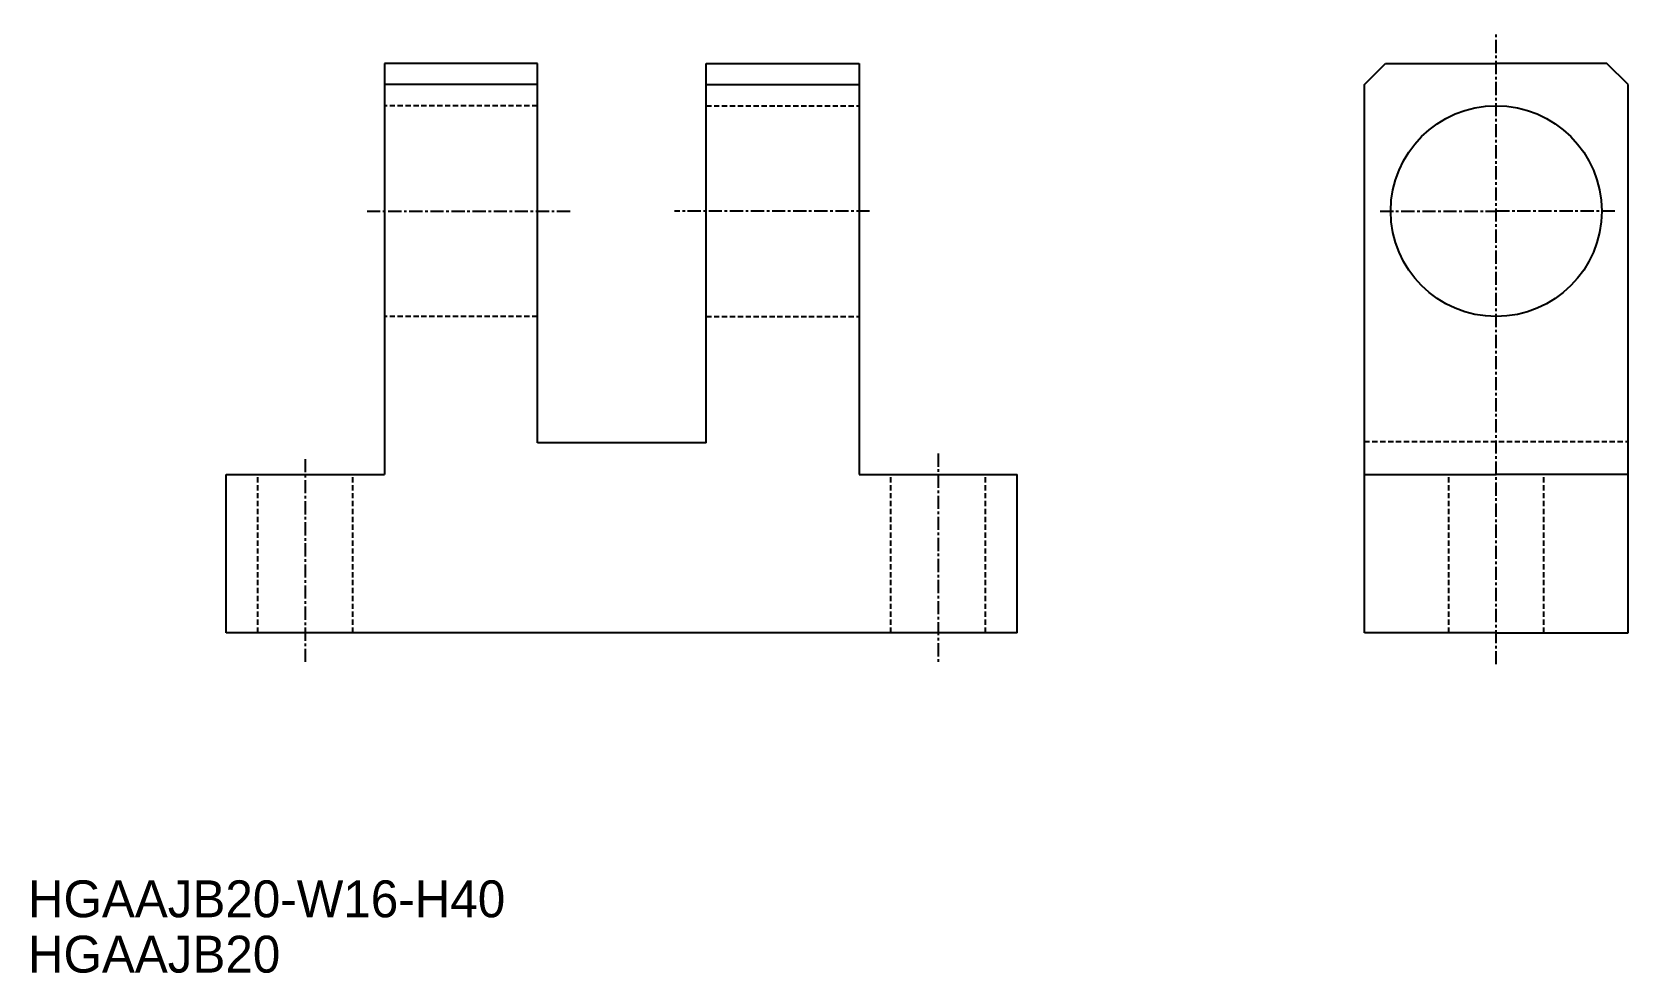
# Model space of a CAD drawing. Extents: x 317 to 469, y 19 to 108.
import ezdxf

# ---------------------------------------------------------------- set-up
doc = ezdxf.new("R2010")
doc.units = 0
doc.linetypes.add('CENTER', pattern=[2, 1.25, -0.25, 0.25, -0.25])
doc.linetypes.add('DASHED', pattern=[0.75, 0.5, -0.25])
doc.layers.get('0').update_dxf_attribs({"linetype": 'CONTINUOUS'})
doc.layers.add('CENTER', color=1, linetype='CENTER')

msp = doc.modelspace()

# ---------------------------------------------------------------- linework, layer by layer
at = {"color": 7, "linetype": 'CONTINUOUS'}
for p, q in [((350.83, 105.38), (350.83, 66.38)), ((365.33, 105.38), (350.83, 105.38)), ((365.33, 69.38), (365.33, 105.38)), ((381.33, 69.38), (381.33, 105.38)), ((381.33, 105.38), (395.83, 105.38)), ((395.83, 105.38), (395.83, 66.38)), ((443.73, 103.38), (445.73, 105.38)), ((445.73, 105.38), (456.23, 105.38)), ((466.73, 105.38), (456.23, 105.38)), ((468.73, 103.38), (466.73, 105.38)), ((365.33, 103.38), (350.83, 103.38)), ((381.33, 103.38), (395.83, 103.38)), ((443.73, 51.38), (443.73, 103.38)), ((468.73, 51.38), (468.73, 103.38)), ((381.33, 69.38), (365.33, 69.38)), ((335.83, 51.38), (335.83, 66.38)), ((335.83, 66.38), (350.83, 66.38)), ((395.83, 66.38), (410.83, 66.38)), ((410.83, 51.38), (410.83, 66.38)), ((443.73, 66.38), (456.23, 66.38)), ((468.73, 66.38), (456.23, 66.38)), ((410.83, 51.38), (335.83, 51.38)), ((456.23, 51.38), (443.73, 51.38)), ((456.23, 51.38), (468.73, 51.38))]:
    msp.add_line(p, q, dxfattribs=at)
at = {"color": 3, "linetype": 'DASHED'}
for p, q in [((365.33, 101.38), (350.83, 101.38)), ((381.33, 101.38), (395.83, 101.38)), ((365.33, 81.38), (350.83, 81.38)), ((381.33, 81.38), (395.83, 81.38)), ((443.73, 69.51), (468.73, 69.51)), ((338.83, 51.38), (338.83, 66.38)), ((347.83, 51.38), (347.83, 66.38)), ((398.83, 51.38), (398.83, 66.38)), ((407.83, 51.38), (407.83, 66.38)), ((451.73, 51.38), (451.73, 66.38)), ((460.73, 51.38), (460.73, 66.38))]:
    msp.add_line(p, q, dxfattribs=at)
at = {"color": 7, "linetype": 'CONTINUOUS'}
msp.add_circle((456.23, 91.38), 10, dxfattribs=at)
at = {"layer": 'CENTER', "color": 1, "linetype": 'CENTER'}
for p, q in [((456.23, 48.38), (456.23, 108.38)), ((349.19, 91.38), (368.69, 91.38)), ((396.83, 91.38), (378.33, 91.38)), ((445.23, 91.38), (456.23, 91.38)), ((467.48, 91.38), (456.23, 91.38)), ((403.33, 68.38), (403.33, 48.38)), ((343.33, 67.86), (343.33, 48.38))]:
    msp.add_line(p, q, dxfattribs=at)

# ---------------------------------------------------------------- texts
at = {"color": 7, "linetype": 'CONTINUOUS'}
for s, p in [('HGAAJB20-W16-H40', (317.03, 24.38)), ('HGAAJB20', (317.03, 19.13))]:
    msp.add_text(s, height=3.5, dxfattribs=at).set_placement(p)

doc.saveas('drawing.dxf')
